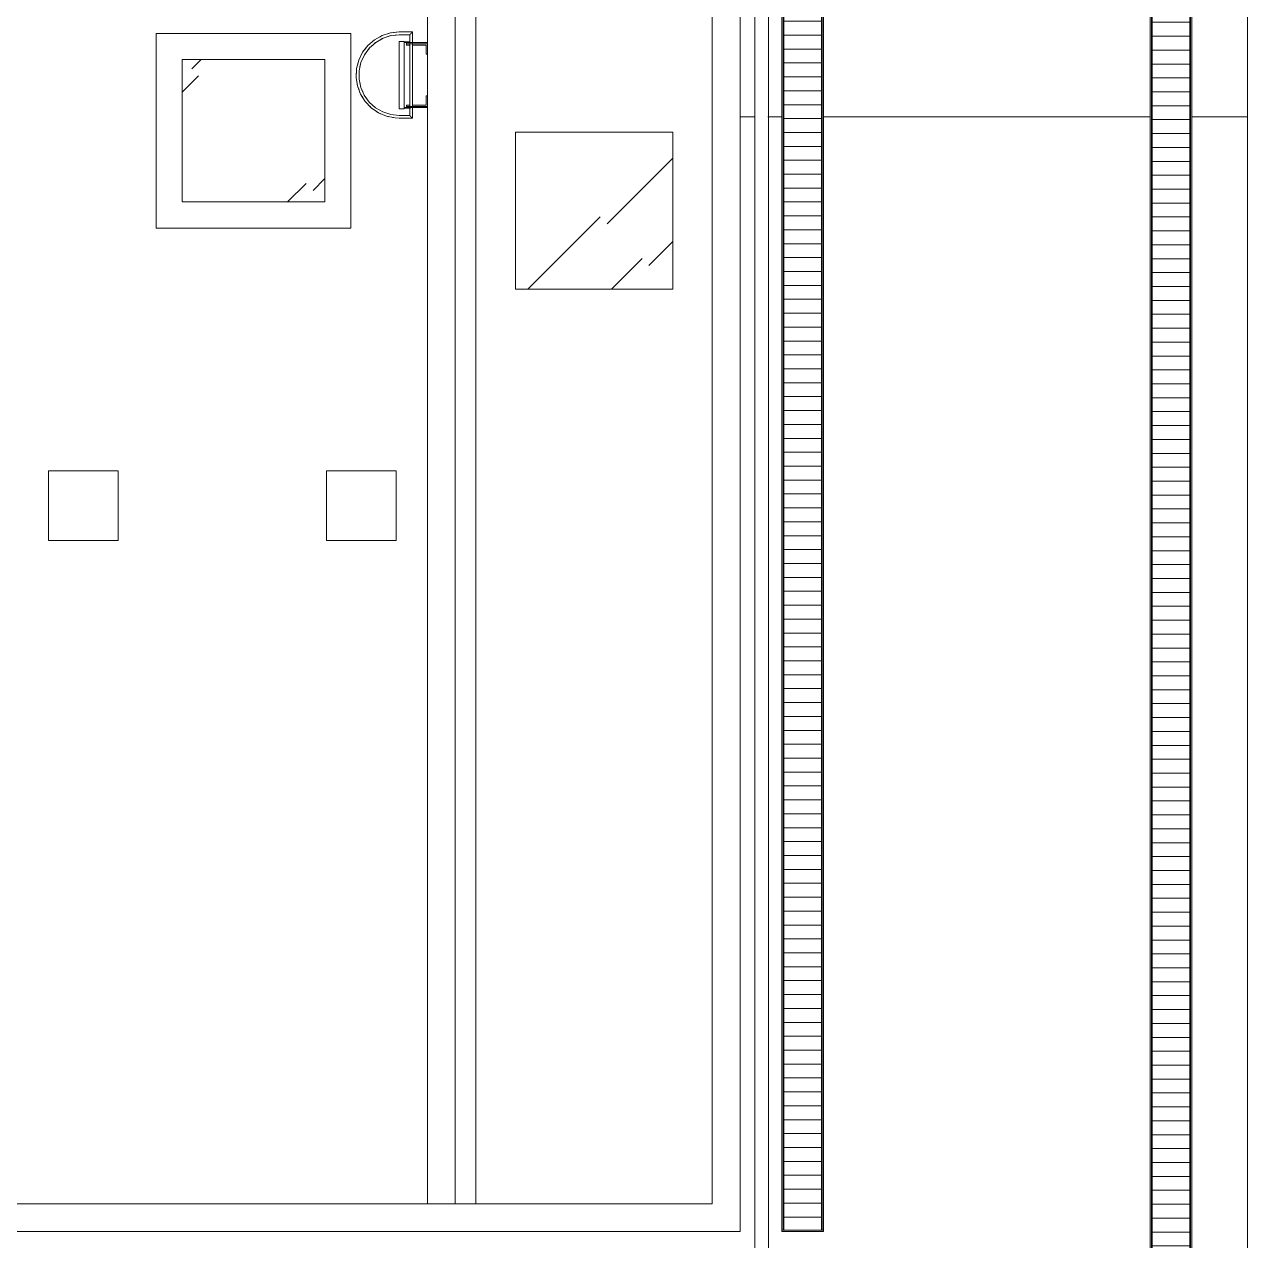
# Model space of a CAD drawing. Header units: millimetres. Extents: x 15878 to 679837, y -72324 to 391440.
# Drawn here: x 431438 to 440236, y 7642 to 16388 of the extents above; entities that cross this region are included whole.
import ezdxf

# ---------------------------------------------------------------- set-up
doc = ezdxf.new("R2010")
doc.units = ezdxf.units.MM
for name, color, linetype, lineweight in [('A-FLOR', 192, 'Continuous', 5), ('A-FLOR-LEVL', 51, 'Continuous', 5), ('A-FLOR-PATT', 8, 'Continuous', 5), ('A-WALL', 113, 'Continuous', 5), ('Q-CASE', 31, 'Continuous', 5), ('S-BEAM', 12, 'Continuous', 5)]:
    doc.layers.add(name, color=color, linetype=linetype, lineweight=lineweight)

# ---------------------------------------------------------------- blocks, each defined once
blk = doc.blocks.new('DLN-Surface Channel-L1 - 300x150 _WD_-12820414-E_V_A_ Plan')
at = {"layer": 'Q-CASE'}
h = blk.add_hatch(dxfattribs=at)
h.set_pattern_fill('FP_3654', color=256, style=0, pattern_type=2)
h.set_pattern_definition([(90, (347811.43, 0), (-100, 6e-15), [])])
h.paths.add_polyline_path([(-26615, -285), (285, -285), (15, -15), (0, -15), (0, -200), (-2225, -200), (-2225, -15), (-26615, -15)], flags=0)
for p, q in [((-26625, -300), (-26625, 0)), ((-26615, 0), (-26625, 0)), ((-26615, 0), (-26615, -300)), ((-26615, -10), (-26615, 0)), ((-26615, 0), (-18608.3, 0)), ((-2225, -10), (-26615, -10)), ((-2225, -15), (-26615, -15)), ((-26615, -15), (-26615, -285)), ((-26625, -300), (-26615, -300)), ((-26615, -285), (285, -285)), ((-26615, -300), (-26615, -290)), ((290, -290), (-26615, -290)), ((-18608.3, -300), (-26615, -300))]:
    blk.add_line(p, q, dxfattribs=at)
blk = doc.blocks.new('DLN-Surface Channel-S1 - 300x150 _WD_-15637421-E_V_A_ Plan')
at = {"layer": 'Q-CASE'}
h = blk.add_hatch(dxfattribs=at)
h.set_pattern_fill('FP_3658', color=256, style=0, pattern_type=2)
h.set_pattern_definition([(270, (347796.43, 609.6), (100, 6e-15), [])])
h.paths.add_polyline_path([(21565.1, -135), (21565.1, 135), (-21565.1, 135), (-21565.1, -135), (20545.8, -135)], flags=0)
for p, q in [((-21565.1, 140), (21565.1, 140)), ((21565.1, 135), (-21565.1, 135)), ((11408.4, 150), (21565.1, 150)), ((-21565.1, -135), (21565.1, -135)), ((21565.1, -140), (-21565.1, -140)), ((11408.4, -150), (21565.1, -150))]:
    blk.add_line(p, q, dxfattribs=at)
blk = doc.blocks.new('CISC HS Pipe Shapes - HA 98x4_8-12447934-E_V_A_ Plan')
at = {"layer": 'S-BEAM'}
for p, q in [((13289.5, 49), (-13289.5, 49)), ((-13289.5, -49), (13289.5, -49))]:
    blk.add_line(p, q, dxfattribs=at)
blk = doc.blocks.new('DLN_Cat Ladder - 750x750x2000 _WDH_-V904-E_V_A_ Plan')
at = {"layer": 'Q-CASE'}
for p, q in [((-189.3, -699), (-189.3, -600)), ((-180.3, -600), (-189.3, -600)), ((-180.3, -600), (-180.3, -699)), ((-171.3, -704.6), (-171.3, -609)), ((-171.3, -609), (-105.3, -609)), ((-105.3, -609), (-105.3, -600)), ((194.7, -600), (194.7, -609)), ((194.7, -609), (260.7, -609)), ((260.7, -609), (260.7, -704.6)), ((269.7, -699), (269.7, -600)), ((278.7, -600), (269.7, -600)), ((278.7, -600), (278.7, -699)), ((-189.3, -699), (-189.3, -704.6)), ((-189.3, -749), (-189.3, -699)), ((-180.3, -699), (-180.3, -749)), ((269.7, -749), (269.7, -699)), ((278.7, -699), (278.7, -749)), ((278.7, -704.6), (278.7, -699)), ((-265.3, -707), (-265.3, -802)), ((-180.3, -707), (-265.3, -707)), ((-265.3, -707), (-265.3, -802)), ((-180.3, -707), (-265.3, -707)), ((-265.3, -707), (-265.3, -802)), ((-180.3, -707), (-265.3, -707)), ((-265.3, -707), (-265.3, -802)), ((-180.3, -707), (-265.3, -707)), ((-265.3, -707), (-265.3, -802)), ((-180.3, -707), (-265.3, -707)), ((-265.3, -707), (-265.3, -802)), ((-180.3, -707), (-265.3, -707)), ((-265.3, -707), (-265.3, -802)), ((-180.3, -707), (-265.3, -707)), ((-265.3, -707), (-265.3, -802)), ((-180.3, -707), (-265.3, -707)), ((-265.3, -707), (-265.3, -802)), ((-180.3, -707), (-265.3, -707)), ((-265.3, -707), (-265.3, -802)), ((-180.3, -707), (-265.3, -707)), ((-245.3, -802), (-245.3, -727)), ((-245.3, -727), (-196.9, -727)), ((-245.3, -802), (-245.3, -727)), ((-245.3, -727), (-196.9, -727)), ((-245.3, -802), (-245.3, -727)), ((-245.3, -727), (-196.9, -727)), ((-245.3, -802), (-245.3, -727)), ((-245.3, -727), (-180.3, -727)), ((-245.3, -802), (-245.3, -727)), ((-245.3, -727), (-180.3, -727)), ((-245.3, -802), (-245.3, -727)), ((-245.3, -727), (-180.3, -727)), ((-245.3, -802), (-245.3, -727)), ((-245.3, -727), (-180.3, -727)), ((-245.3, -802), (-245.3, -727)), ((-245.3, -727), (-180.3, -727)), ((-245.3, -802), (-245.3, -727)), ((-245.3, -727), (-196.9, -727)), ((-245.3, -802), (-245.3, -727)), ((-245.3, -727), (-180.3, -727)), ((286.7, -767), (-197.3, -767)), ((-197.3, -767), (-197.3, -802)), ((-194.3, -724.1), (-194.3, -767)), ((-189.3, -724.1), (-189.3, -767)), ((-189.3, -727), (-180.3, -727)), ((-189.3, -727), (-180.3, -727)), ((-189.3, -727), (-180.3, -727)), ((-189.3, -727), (-180.3, -727)), ((-189.3, -749), (-180.3, -749)), ((-180.3, -707), (-180.3, -727)), ((269.7, -707.5), (-180.3, -707.5)), ((-180.3, -710.3), (-180.3, -707.5)), ((-180.3, -726.5), (-180.3, -723.7)), ((-180.3, -725.2), (-180.3, -749)), ((-180.3, -726.5), (269.7, -726.5)), ((-180.3, -749), (-171.3, -749)), ((-171.3, -749), (-171.3, -725.2)), ((260.7, -725.2), (260.7, -749)), ((260.7, -749), (269.7, -749)), ((269.7, -707.5), (269.7, -726.5)), ((269.7, -749), (269.7, -725.2)), ((269.7, -749), (278.7, -749)), ((354.7, -707), (278.7, -707)), ((278.7, -709.9), (278.7, -707)), ((278.7, -707), (278.7, -709.9)), ((354.7, -707), (278.7, -707)), ((278.7, -709.9), (278.7, -707)), ((278.7, -707), (278.7, -709.9)), ((354.7, -707), (278.7, -707)), ((278.7, -709.9), (278.7, -707)), ((278.7, -707), (278.7, -709.9)), ((354.7, -707), (278.7, -707)), ((278.7, -709.9), (278.7, -707)), ((278.7, -707), (278.7, -709.9)), ((354.7, -707), (278.7, -707)), ((278.7, -709.9), (278.7, -707)), ((278.7, -707), (278.7, -709.9)), ((354.7, -707), (278.7, -707)), ((278.7, -709.9), (278.7, -707)), ((278.7, -707), (278.7, -709.9)), ((354.7, -707), (278.7, -707)), ((278.7, -709.9), (278.7, -707)), ((278.7, -707), (278.7, -709.9)), ((354.7, -707), (278.7, -707)), ((278.7, -709.9), (278.7, -707)), ((278.7, -707), (278.7, -709.9)), ((354.7, -707), (278.7, -707)), ((278.7, -709.9), (278.7, -707)), ((278.7, -707), (278.7, -709.9)), ((354.7, -707), (278.7, -707)), ((278.7, -727), (278.7, -707)), ((278.7, -707), (278.7, -709.9)), ((278.7, -767), (278.7, -722)), ((278.7, -727), (278.7, -722)), ((278.7, -722), (278.7, -727)), ((278.7, -727), (278.7, -722)), ((278.7, -722), (278.7, -727)), ((278.7, -727), (278.7, -722)), ((278.7, -722), (278.7, -727)), ((278.7, -727), (278.7, -722)), ((278.7, -722), (278.7, -727)), ((278.7, -727), (278.7, -722)), ((278.7, -722), (278.7, -727)), ((278.7, -722), (278.7, -727)), ((278.7, -727), (334.7, -727)), ((278.7, -727), (334.7, -727)), ((278.7, -727), (334.7, -727)), ((278.7, -727), (334.7, -727)), ((278.7, -727), (334.7, -727)), ((278.7, -727), (334.7, -727)), ((283.7, -767), (283.7, -722)), ((283.7, -727), (334.7, -727)), ((283.7, -727), (334.7, -727)), ((283.7, -727), (334.7, -727)), ((283.7, -727), (334.7, -727)), ((286.7, -802), (286.7, -767)), ((334.7, -727), (334.7, -802)), ((334.7, -727), (334.7, -802)), ((334.7, -727), (334.7, -802)), ((334.7, -727), (334.7, -802)), ((334.7, -727), (334.7, -802)), ((334.7, -727), (334.7, -802)), ((334.7, -727), (334.7, -802)), ((334.7, -727), (334.7, -802)), ((334.7, -727), (334.7, -802)), ((334.7, -727), (334.7, -802)), ((354.7, -802), (354.7, -707)), ((354.7, -802), (354.7, -707)), ((354.7, -802), (354.7, -707)), ((354.7, -802), (354.7, -707)), ((354.7, -802), (354.7, -707)), ((354.7, -802), (354.7, -707)), ((354.7, -802), (354.7, -707)), ((354.7, -802), (354.7, -707)), ((354.7, -802), (354.7, -707)), ((354.7, -802), (354.7, -707)), ((-265.3, -802), (-259.9, -854.6)), ((-265.3, -802), (-259.9, -854.6)), ((-265.3, -802), (-259.9, -854.6)), ((-265.3, -802), (-259.9, -854.6)), ((-265.3, -802), (-259.9, -854.6)), ((-265.3, -802), (-259.9, -854.6)), ((-265.3, -802), (-259.9, -854.6)), ((-265.3, -802), (-259.9, -854.6)), ((-265.3, -802), (-259.9, -854.6)), ((-258.9, -864.5), (-253.1, -883.2)), ((-258.9, -864.5), (-253.1, -883.2)), ((-258.9, -864.5), (-253.1, -883.2)), ((-258.9, -864.5), (-253.1, -883.2)), ((-258.9, -864.5), (-253.1, -883.2)), ((-258.9, -864.5), (-253.1, -883.2)), ((-258.9, -864.5), (-253.1, -883.2)), ((-258.9, -864.5), (-253.1, -883.2)), ((-258.9, -864.5), (-253.1, -883.2)), ((-241, -844.3), (-245.3, -802)), ((-241, -844.3), (-245.3, -802)), ((-241, -844.3), (-245.3, -802)), ((-241, -844.3), (-245.3, -802)), ((-241, -844.3), (-245.3, -802)), ((-241, -844.3), (-245.3, -802)), ((-241, -844.3), (-245.3, -802)), ((-241, -844.3), (-245.3, -802)), ((-241, -844.3), (-245.3, -802)), ((-229.5, -891.6), (-239, -861.6)), ((-229.5, -891.6), (-239, -861.6)), ((-229.5, -891.6), (-239, -861.6)), ((-229.5, -891.6), (-239, -861.6)), ((-229.5, -891.6), (-239, -861.6)), ((-229.5, -891.6), (-239, -861.6)), ((-229.5, -891.6), (-239, -861.6)), ((-229.5, -891.6), (-239, -861.6)), ((-229.5, -891.6), (-239, -861.6)), ((-197.3, -802), (286.7, -802)), ((334.7, -802), (328.4, -862.3)), ((334.7, -802), (328.4, -862.3)), ((334.7, -802), (328.4, -862.3)), ((334.7, -802), (328.4, -862.3)), ((334.7, -802), (328.4, -862.3)), ((334.7, -802), (328.4, -862.3)), ((334.7, -802), (328.4, -862.3)), ((334.7, -802), (328.4, -862.3)), ((334.7, -802), (328.4, -862.3)), ((-239.9, -924.7), (-229.1, -944.2)), ((-239.9, -924.7), (-229.1, -944.2)), ((-239.9, -924.7), (-229.1, -944.2)), ((-239.9, -924.7), (-229.1, -944.2)), ((-239.9, -924.7), (-229.1, -944.2)), ((-239.9, -924.7), (-229.1, -944.2)), ((-239.9, -924.7), (-229.1, -944.2)), ((-239.9, -924.7), (-229.1, -944.2)), ((-239.9, -924.7), (-229.1, -944.2)), ((-204.8, -946.7), (-217.4, -924.7)), ((-204.8, -946.7), (-217.4, -924.7)), ((-204.8, -946.7), (-217.4, -924.7)), ((-204.8, -946.7), (-217.4, -924.7)), ((-204.8, -946.7), (-217.4, -924.7)), ((-204.8, -946.7), (-217.4, -924.7)), ((-204.8, -946.7), (-217.4, -924.7)), ((-204.8, -946.7), (-217.4, -924.7)), ((-204.8, -946.7), (-217.4, -924.7)), ((-209.6, -979.3), (-180.6, -1013.1)), ((-209.6, -979.3), (-180.6, -1013.1)), ((-209.6, -979.3), (-180.6, -1013.1)), ((-209.6, -979.3), (-180.6, -1013.1)), ((-209.6, -979.3), (-180.6, -1013.1)), ((-209.6, -979.3), (-180.6, -1013.1)), ((-209.6, -979.3), (-180.6, -1013.1)), ((-209.6, -979.3), (-180.6, -1013.1)), ((-209.6, -979.3), (-180.6, -1013.1)), ((-169.1, -995.5), (-190.2, -971.9)), ((-169.1, -995.5), (-190.2, -971.9)), ((-169.1, -995.5), (-190.2, -971.9)), ((-169.1, -995.5), (-190.2, -971.9)), ((-169.1, -995.5), (-190.2, -971.9)), ((-169.1, -995.5), (-190.2, -971.9)), ((-169.1, -995.5), (-190.2, -971.9)), ((-169.1, -995.5), (-190.2, -971.9)), ((-169.1, -995.5), (-190.2, -971.9)), ((-168.7, -1026.9), (-135.9, -1052.2)), ((-168.7, -1026.9), (-135.9, -1052.2)), ((-168.7, -1026.9), (-135.9, -1052.2)), ((-168.7, -1026.9), (-135.9, -1052.2)), ((-168.7, -1026.9), (-135.9, -1052.2)), ((-168.7, -1026.9), (-135.9, -1052.2)), ((-168.7, -1026.9), (-135.9, -1052.2)), ((-168.7, -1026.9), (-135.9, -1052.2)), ((-168.7, -1026.9), (-135.9, -1052.2)), ((-125.6, -1034.8), (-149.7, -1017.1)), ((-125.6, -1034.8), (-149.7, -1017.1)), ((-125.6, -1034.8), (-149.7, -1017.1)), ((-125.6, -1034.8), (-149.7, -1017.1)), ((-125.6, -1034.8), (-149.7, -1017.1)), ((-125.6, -1034.8), (-149.7, -1017.1)), ((-125.6, -1034.8), (-149.7, -1017.1)), ((-125.6, -1034.8), (-149.7, -1017.1)), ((-125.6, -1034.8), (-149.7, -1017.1)), ((-71.6, -1065.9), (-100.7, -1052.9)), ((-71.6, -1065.9), (-100.7, -1052.9)), ((-71.6, -1065.9), (-100.7, -1052.9)), ((-71.6, -1065.9), (-100.7, -1052.9)), ((-71.6, -1065.9), (-100.7, -1052.9)), ((-71.6, -1065.9), (-100.7, -1052.9)), ((-71.6, -1065.9), (-100.7, -1052.9)), ((-71.6, -1065.9), (-100.7, -1052.9)), ((-71.6, -1065.9), (-100.7, -1052.9)), ((215, -1034.8), (189.5, -1053.2)), ((215, -1034.8), (189.5, -1053.2)), ((215, -1034.8), (189.5, -1053.2)), ((215, -1034.8), (189.5, -1053.2)), ((215, -1034.8), (189.5, -1053.2)), ((215, -1034.8), (189.5, -1053.2)), ((215, -1034.8), (189.5, -1053.2)), ((215, -1034.8), (189.5, -1053.2)), ((215, -1034.8), (189.5, -1053.2)), ((238.5, -1017.8), (215, -1034.8)), ((238.5, -1017.8), (215, -1034.8)), ((238.5, -1017.8), (215, -1034.8)), ((238.5, -1017.8), (215, -1034.8)), ((238.5, -1017.8), (215, -1034.8)), ((238.5, -1017.8), (215, -1034.8)), ((238.5, -1017.8), (215, -1034.8)), ((238.5, -1017.8), (215, -1034.8)), ((238.5, -1017.8), (215, -1034.8)), ((-119, -1065.3), (-98.3, -1075.4)), ((-119, -1065.3), (-98.3, -1075.4)), ((-119, -1065.3), (-98.3, -1075.4)), ((-119, -1065.3), (-98.3, -1075.4)), ((-119, -1065.3), (-98.3, -1075.4)), ((-119, -1065.3), (-98.3, -1075.4)), ((-119, -1065.3), (-98.3, -1075.4)), ((-119, -1065.3), (-98.3, -1075.4)), ((-119, -1065.3), (-98.3, -1075.4)), ((-13.9, -1084.4), (-45.3, -1077.6)), ((-13.9, -1084.4), (-45.3, -1077.6)), ((-13.9, -1084.4), (-45.3, -1077.6)), ((-13.9, -1084.4), (-45.3, -1077.6)), ((-13.9, -1084.4), (-45.3, -1077.6)), ((-13.9, -1084.4), (-45.3, -1077.6)), ((-13.9, -1084.4), (-45.3, -1077.6)), ((-13.9, -1084.4), (-45.3, -1077.6)), ((-13.9, -1084.4), (-45.3, -1077.6)), ((46.4, -1090.4), (14, -1090.3)), ((46.4, -1090.4), (14, -1090.3)), ((46.4, -1090.4), (14, -1090.3)), ((46.4, -1090.4), (14, -1090.3)), ((46.4, -1090.4), (14, -1090.3)), ((46.4, -1090.4), (14, -1090.3)), ((46.4, -1090.4), (14, -1090.3)), ((46.4, -1090.4), (14, -1090.3)), ((46.4, -1090.4), (14, -1090.3)), ((106.6, -1083.7), (74.3, -1090.5)), ((106.6, -1083.7), (74.3, -1090.5)), ((106.6, -1083.7), (74.3, -1090.5)), ((106.6, -1083.7), (74.3, -1090.5)), ((106.6, -1083.7), (74.3, -1090.5)), ((106.6, -1083.7), (74.3, -1090.5)), ((106.6, -1083.7), (74.3, -1090.5)), ((106.6, -1083.7), (74.3, -1090.5)), ((106.6, -1083.7), (74.3, -1090.5)), ((164.3, -1064.5), (133.8, -1078)), ((164.3, -1064.5), (133.8, -1078)), ((164.3, -1064.5), (133.8, -1078)), ((164.3, -1064.5), (133.8, -1078)), ((164.3, -1064.5), (133.8, -1078)), ((164.3, -1064.5), (133.8, -1078)), ((164.3, -1064.5), (133.8, -1078)), ((164.3, -1064.5), (133.8, -1078)), ((164.3, -1064.5), (133.8, -1078))]:
    blk.add_line(p, q, dxfattribs=at)
at = {"layer": 'Q-CASE', "flags": 128}
for points in [[(-265.3, -802), (-258.9, -864.5), (-240.1, -924.4), (-209.6, -979.3), (-168.7, -1026.9), (-119, -1065.3), (-62.6, -1092.8), (-1.8, -1108.5), (60.9, -1111.6), (123, -1102), (181.8, -1080), (235, -1046.7), (280.4, -1003.3), (316.2, -951.7), (340.8, -893.9), (353.2, -832.4), (354.7, -802)], [(334.7, -802), (328.3, -862.4), (309.5, -920.1), (279.1, -972.7), (238.5, -1017.8), (189.3, -1053.4), (133.8, -1078), (74.3, -1090.5), (13.6, -1090.3), (-45.8, -1077.5), (-101.2, -1052.7), (-150.2, -1016.8), (-190.6, -971.5), (-220.7, -918.8), (-239.2, -860.9), (-245.3, -802)], [(335.4, -906.6), (340.8, -893.9), (343.9, -878.5)], [(335.4, -906.6), (340.8, -893.9), (343.9, -878.5)], [(335.4, -906.6), (340.8, -893.9), (343.9, -878.5)], [(335.4, -906.6), (340.8, -893.9), (343.9, -878.5)], [(335.4, -906.6), (340.8, -893.9), (343.9, -878.5)], [(335.4, -906.6), (340.8, -893.9), (343.9, -878.5)], [(335.4, -906.6), (340.8, -893.9), (343.9, -878.5)], [(335.4, -906.6), (340.8, -893.9), (343.9, -878.5)], [(335.4, -906.6), (340.8, -893.9), (343.9, -878.5)], [(349.7, -849.6), (353.2, -832.4), (354.7, -802)], [(349.7, -849.6), (353.2, -832.4), (354.7, -802)], [(349.7, -849.6), (353.2, -832.4), (354.7, -802)], [(349.7, -849.6), (353.2, -832.4), (354.7, -802)], [(349.7, -849.6), (353.2, -832.4), (354.7, -802)], [(349.7, -849.6), (353.2, -832.4), (354.7, -802)], [(349.7, -849.6), (353.2, -832.4), (354.7, -802)], [(349.7, -849.6), (353.2, -832.4), (354.7, -802)], [(349.7, -849.6), (353.2, -832.4), (354.7, -802)], [(308.9, -962.2), (316.2, -951.7), (322.7, -936.4)], [(308.9, -962.2), (316.2, -951.7), (322.7, -936.4)], [(308.9, -962.2), (316.2, -951.7), (322.7, -936.4)], [(308.9, -962.2), (316.2, -951.7), (322.7, -936.4)], [(308.9, -962.2), (316.2, -951.7), (322.7, -936.4)], [(308.9, -962.2), (316.2, -951.7), (322.7, -936.4)], [(308.9, -962.2), (316.2, -951.7), (322.7, -936.4)], [(308.9, -962.2), (316.2, -951.7), (322.7, -936.4)], [(308.9, -962.2), (316.2, -951.7), (322.7, -936.4)], [(225.8, -1052.5), (235, -1046.7), (247.5, -1034.8)], [(225.8, -1052.5), (235, -1046.7), (247.5, -1034.8)], [(225.8, -1052.5), (235, -1046.7), (247.5, -1034.8)], [(225.8, -1052.5), (235, -1046.7), (247.5, -1034.8)], [(225.8, -1052.5), (235, -1046.7), (247.5, -1034.8)], [(225.8, -1052.5), (235, -1046.7), (247.5, -1034.8)], [(225.8, -1052.5), (235, -1046.7), (247.5, -1034.8)], [(225.8, -1052.5), (235, -1046.7), (247.5, -1034.8)], [(225.8, -1052.5), (235, -1046.7), (247.5, -1034.8)], [(269.3, -1014), (280.4, -1003.3), (295.2, -982)], [(269.3, -1014), (280.4, -1003.3), (295.2, -982)], [(269.3, -1014), (280.4, -1003.3), (295.2, -982)], [(269.3, -1014), (280.4, -1003.3), (295.2, -982)], [(269.3, -1014), (280.4, -1003.3), (295.2, -982)], [(269.3, -1014), (280.4, -1003.3), (295.2, -982)], [(269.3, -1014), (280.4, -1003.3), (295.2, -982)], [(269.3, -1014), (280.4, -1003.3), (295.2, -982)], [(269.3, -1014), (280.4, -1003.3), (295.2, -982)], [(-69.4, -1089.5), (-62.6, -1092.8), (-27, -1102)], [(-69.4, -1089.5), (-62.6, -1092.8), (-27, -1102)], [(-69.4, -1089.5), (-62.6, -1092.8), (-27, -1102)], [(-69.4, -1089.5), (-62.6, -1092.8), (-27, -1102)], [(-69.4, -1089.5), (-62.6, -1092.8), (-27, -1102)], [(-69.4, -1089.5), (-62.6, -1092.8), (-27, -1102)], [(-69.4, -1089.5), (-62.6, -1092.8), (-27, -1102)], [(-69.4, -1089.5), (-62.6, -1092.8), (-27, -1102)], [(-69.4, -1089.5), (-62.6, -1092.8), (-27, -1102)], [(-10.4, -1106.3), (-1.8, -1108.5), (32.7, -1110.2)], [(-10.4, -1106.3), (-1.8, -1108.5), (32.7, -1110.2)], [(-10.4, -1106.3), (-1.8, -1108.5), (32.7, -1110.2)], [(-10.4, -1106.3), (-1.8, -1108.5), (32.7, -1110.2)], [(-10.4, -1106.3), (-1.8, -1108.5), (32.7, -1110.2)], [(-10.4, -1106.3), (-1.8, -1108.5), (32.7, -1110.2)], [(-10.4, -1106.3), (-1.8, -1108.5), (32.7, -1110.2)], [(-10.4, -1106.3), (-1.8, -1108.5), (32.7, -1110.2)], [(-10.4, -1106.3), (-1.8, -1108.5), (32.7, -1110.2)], [(53, -1111.2), (60.9, -1111.6), (81.7, -1108.4)], [(53, -1111.2), (60.9, -1111.6), (81.7, -1108.4)], [(53, -1111.2), (60.9, -1111.6), (81.7, -1108.4)], [(53, -1111.2), (60.9, -1111.6), (81.7, -1108.4)], [(53, -1111.2), (60.9, -1111.6), (81.7, -1108.4)], [(53, -1111.2), (60.9, -1111.6), (81.7, -1108.4)], [(53, -1111.2), (60.9, -1111.6), (81.7, -1108.4)], [(53, -1111.2), (60.9, -1111.6), (81.7, -1108.4)], [(53, -1111.2), (60.9, -1111.6), (81.7, -1108.4)], [(112, -1103.7), (123, -1102), (151.8, -1091.2)], [(112, -1103.7), (123, -1102), (151.8, -1091.2)], [(112, -1103.7), (123, -1102), (151.8, -1091.2)], [(112, -1103.7), (123, -1102), (151.8, -1091.2)], [(112, -1103.7), (123, -1102), (151.8, -1091.2)], [(112, -1103.7), (123, -1102), (151.8, -1091.2)], [(112, -1103.7), (123, -1102), (151.8, -1091.2)], [(112, -1103.7), (123, -1102), (151.8, -1091.2)], [(112, -1103.7), (123, -1102), (151.8, -1091.2)], [(169.9, -1084.5), (181.8, -1080), (206.5, -1064.6)], [(169.9, -1084.5), (181.8, -1080), (206.5, -1064.6)], [(169.9, -1084.5), (181.8, -1080), (206.5, -1064.6)], [(169.9, -1084.5), (181.8, -1080), (206.5, -1064.6)], [(169.9, -1084.5), (181.8, -1080), (206.5, -1064.6)], [(169.9, -1084.5), (181.8, -1080), (206.5, -1064.6)], [(169.9, -1084.5), (181.8, -1080), (206.5, -1064.6)], [(169.9, -1084.5), (181.8, -1080), (206.5, -1064.6)], [(169.9, -1084.5), (181.8, -1080), (206.5, -1064.6)]]:
    blk.add_lwpolyline(points, dxfattribs=at)
at = {"layer": 'Q-CASE'}
for points, knots in [([(-264, -708.3), (-264.2, -708.1), (-264.6, -707.7), (-265.1, -707.2), (-265.3, -707), (-265.3, -707)], [0.8333333, 0.8333333, 0.8333333, 0.8333333, 0.875, 0.9166667, 1, 1, 1, 1]), ([(-265.3, -707), (-265.3, -707), (-265.1, -707.2), (-264.6, -707.7), (-264.2, -708.1), (-264, -708.3)], [0, 0, 0, 0, 0.0833333, 0.125, 0.1666667, 0.1666667, 0.1666667, 0.1666667]), ([(-264, -708.3), (-264.2, -708.1), (-264.6, -707.7), (-265.1, -707.2), (-265.3, -707), (-265.3, -707)], [0.8333333, 0.8333333, 0.8333333, 0.8333333, 0.875, 0.9166667, 1, 1, 1, 1]), ([(-265.3, -707), (-265.3, -707), (-265.1, -707.2), (-264.6, -707.7), (-264.2, -708.1), (-264, -708.3)], [0, 0, 0, 0, 0.0833333, 0.125, 0.1666667, 0.1666667, 0.1666667, 0.1666667]), ([(-264, -708.3), (-264.2, -708.1), (-264.6, -707.7), (-265.1, -707.2), (-265.3, -707), (-265.3, -707)], [0.8333333, 0.8333333, 0.8333333, 0.8333333, 0.875, 0.9166667, 1, 1, 1, 1]), ([(-265.3, -707), (-265.3, -707), (-265.1, -707.2), (-264.6, -707.7), (-264.2, -708.1), (-264, -708.3)], [0, 0, 0, 0, 0.0833333, 0.125, 0.1666667, 0.1666667, 0.1666667, 0.1666667]), ([(-264, -708.3), (-264.2, -708.1), (-264.6, -707.7), (-265.1, -707.2), (-265.3, -707), (-265.3, -707)], [0.8333333, 0.8333333, 0.8333333, 0.8333333, 0.875, 0.9166667, 1, 1, 1, 1]), ([(-265.3, -707), (-265.3, -707), (-265.1, -707.2), (-264.6, -707.7), (-264.2, -708.1), (-264, -708.3)], [0, 0, 0, 0, 0.0833333, 0.125, 0.1666667, 0.1666667, 0.1666667, 0.1666667]), ([(-264, -708.3), (-264.2, -708.1), (-264.6, -707.7), (-265.1, -707.2), (-265.3, -707), (-265.3, -707)], [0.8333333, 0.8333333, 0.8333333, 0.8333333, 0.875, 0.9166667, 1, 1, 1, 1]), ([(-265.3, -707), (-265.3, -707), (-265.1, -707.2), (-264.6, -707.7), (-264.2, -708.1), (-264, -708.3)], [0, 0, 0, 0, 0.0833333, 0.125, 0.1666667, 0.1666667, 0.1666667, 0.1666667]), ([(-264, -708.3), (-264.2, -708.1), (-264.6, -707.7), (-265.1, -707.2), (-265.3, -707), (-265.3, -707)], [0.8333333, 0.8333333, 0.8333333, 0.8333333, 0.875, 0.9166667, 1, 1, 1, 1]), ([(-265.3, -707), (-265.3, -707), (-265.1, -707.2), (-264.6, -707.7), (-264.2, -708.1), (-264, -708.3)], [0, 0, 0, 0, 0.0833333, 0.125, 0.1666667, 0.1666667, 0.1666667, 0.1666667]), ([(-264, -708.3), (-264.2, -708.1), (-264.6, -707.7), (-265.1, -707.2), (-265.3, -707), (-265.3, -707)], [0.8333333, 0.8333333, 0.8333333, 0.8333333, 0.875, 0.9166667, 1, 1, 1, 1]), ([(-265.3, -707), (-265.3, -707), (-265.1, -707.2), (-264.6, -707.7), (-264.2, -708.1), (-264, -708.3)], [0, 0, 0, 0, 0.0833333, 0.125, 0.1666667, 0.1666667, 0.1666667, 0.1666667]), ([(-264, -708.3), (-264.2, -708.1), (-264.6, -707.7), (-265.1, -707.2), (-265.3, -707), (-265.3, -707)], [0.8333333, 0.8333333, 0.8333333, 0.8333333, 0.875, 0.9166667, 1, 1, 1, 1]), ([(-265.3, -707), (-265.3, -707), (-265.1, -707.2), (-264.6, -707.7), (-264.2, -708.1), (-264, -708.3)], [0, 0, 0, 0, 0.0833333, 0.125, 0.1666667, 0.1666667, 0.1666667, 0.1666667]), ([(-264, -708.3), (-264.2, -708.1), (-264.6, -707.7), (-265.1, -707.2), (-265.3, -707), (-265.3, -707)], [0.8333333, 0.8333333, 0.8333333, 0.8333333, 0.875, 0.9166667, 1, 1, 1, 1]), ([(-265.3, -707), (-265.3, -707), (-265.1, -707.2), (-264.6, -707.7), (-264.2, -708.1), (-264, -708.3)], [0, 0, 0, 0, 0.0833333, 0.125, 0.1666667, 0.1666667, 0.1666667, 0.1666667]), ([(-245.3, -727), (-245.3, -727), (-245.5, -726.8), (-246, -726.3), (-246.6, -725.7), (-247.2, -725.1), (-247.8, -724.5), (-248.4, -723.9), (-249.2, -723.1), (-250.1, -722.2), (-250.9, -721.4), (-251.5, -720.8), (-252.1, -720.2), (-252.7, -719.6), (-253.3, -719), (-254, -718.3), (-254.6, -717.7), (-255.3, -717), (-256, -716.3), (-256.6, -715.7), (-257.3, -715), (-257.9, -714.4), (-258.5, -713.8), (-259.1, -713.2), (-259.7, -712.6), (-260.3, -712), (-260.9, -711.4), (-261.6, -710.7), (-262.2, -710.1), (-262.8, -709.5), (-263.4, -708.9), (-264, -708.3), (-264.6, -707.7), (-265.1, -707.2), (-265.3, -707), (-265.3, -707)], [0, 0, 0, 0, 0.083333, 0.125, 0.166667, 0.208333, 0.229167, 0.25, 0.291667, 0.333333, 0.354167, 0.375, 0.395833, 0.416667, 0.4375, 0.458333, 0.479167, 0.5, 0.520833, 0.541667, 0.5625, 0.583333, 0.604167, 0.625, 0.645833, 0.666667, 0.6875, 0.708333, 0.75, 0.770833, 0.791667, 0.833333, 0.875, 0.916667, 1, 1, 1, 1]), ([(-265.3, -707), (-265.3, -707), (-265.1, -707.2), (-264.6, -707.7), (-264.2, -708.1), (-264, -708.3)], [0, 0, 0, 0, 0.0833333, 0.125, 0.1666667, 0.1666667, 0.1666667, 0.1666667]), ([(-245.3, -727), (-245.3, -727), (-245.5, -726.8), (-246, -726.3), (-246.6, -725.7), (-247.2, -725.1), (-247.8, -724.5), (-248.1, -724.2), (-248.2, -724.1)], [0, 0, 0, 0, 0.0833333, 0.125, 0.1666667, 0.2083333, 0.2291667, 0.25, 0.25, 0.25, 0.25]), ([(-248.2, -724.1), (-248.1, -724.2), (-247.8, -724.5), (-247.2, -725.1), (-246.6, -725.7), (-246, -726.3), (-245.5, -726.8), (-245.3, -727), (-245.3, -727)], [0.75, 0.75, 0.75, 0.75, 0.7708333, 0.7916667, 0.8333333, 0.875, 0.9166667, 1, 1, 1, 1]), ([(-245.3, -727), (-245.3, -727), (-245.5, -726.8), (-246, -726.3), (-246.6, -725.7), (-247.2, -725.1), (-247.8, -724.5), (-248.1, -724.2), (-248.2, -724.1)], [0, 0, 0, 0, 0.0833333, 0.125, 0.1666667, 0.2083333, 0.2291667, 0.25, 0.25, 0.25, 0.25]), ([(-248.2, -724.1), (-248.1, -724.2), (-247.8, -724.5), (-247.2, -725.1), (-246.6, -725.7), (-246, -726.3), (-245.5, -726.8), (-245.3, -727), (-245.3, -727)], [0.75, 0.75, 0.75, 0.75, 0.7708333, 0.7916667, 0.8333333, 0.875, 0.9166667, 1, 1, 1, 1]), ([(-245.3, -727), (-245.3, -727), (-245.5, -726.8), (-246, -726.3), (-246.6, -725.7), (-247.2, -725.1), (-247.8, -724.5), (-248.1, -724.2), (-248.2, -724.1)], [0, 0, 0, 0, 0.0833333, 0.125, 0.1666667, 0.2083333, 0.2291667, 0.25, 0.25, 0.25, 0.25]), ([(-248.2, -724.1), (-248.1, -724.2), (-247.8, -724.5), (-247.2, -725.1), (-246.6, -725.7), (-246, -726.3), (-245.5, -726.8), (-245.3, -727), (-245.3, -727)], [0.75, 0.75, 0.75, 0.75, 0.7708333, 0.7916667, 0.8333333, 0.875, 0.9166667, 1, 1, 1, 1]), ([(-245.3, -727), (-245.3, -727), (-245.5, -726.8), (-246, -726.3), (-246.6, -725.7), (-247.2, -725.1), (-247.8, -724.5), (-248.1, -724.2), (-248.2, -724.1)], [0, 0, 0, 0, 0.0833333, 0.125, 0.1666667, 0.2083333, 0.2291667, 0.25, 0.25, 0.25, 0.25]), ([(-248.2, -724.1), (-248.1, -724.2), (-247.8, -724.5), (-247.2, -725.1), (-246.6, -725.7), (-246, -726.3), (-245.5, -726.8), (-245.3, -727), (-245.3, -727)], [0.75, 0.75, 0.75, 0.75, 0.7708333, 0.7916667, 0.8333333, 0.875, 0.9166667, 1, 1, 1, 1]), ([(-245.3, -727), (-245.3, -727), (-245.5, -726.8), (-246, -726.3), (-246.6, -725.7), (-247.2, -725.1), (-247.8, -724.5), (-248.1, -724.2), (-248.2, -724.1)], [0, 0, 0, 0, 0.0833333, 0.125, 0.1666667, 0.2083333, 0.2291667, 0.25, 0.25, 0.25, 0.25]), ([(-248.2, -724.1), (-248.1, -724.2), (-247.8, -724.5), (-247.2, -725.1), (-246.6, -725.7), (-246, -726.3), (-245.5, -726.8), (-245.3, -727), (-245.3, -727)], [0.75, 0.75, 0.75, 0.75, 0.7708333, 0.7916667, 0.8333333, 0.875, 0.9166667, 1, 1, 1, 1]), ([(-245.3, -727), (-245.3, -727), (-245.5, -726.8), (-246, -726.3), (-246.6, -725.7), (-247.2, -725.1), (-247.8, -724.5), (-248.1, -724.2), (-248.2, -724.1)], [0, 0, 0, 0, 0.0833333, 0.125, 0.1666667, 0.2083333, 0.2291667, 0.25, 0.25, 0.25, 0.25]), ([(-248.2, -724.1), (-248.1, -724.2), (-247.8, -724.5), (-247.2, -725.1), (-246.6, -725.7), (-246, -726.3), (-245.5, -726.8), (-245.3, -727), (-245.3, -727)], [0.75, 0.75, 0.75, 0.75, 0.7708333, 0.7916667, 0.8333333, 0.875, 0.9166667, 1, 1, 1, 1]), ([(-245.3, -727), (-245.3, -727), (-245.5, -726.8), (-246, -726.3), (-246.6, -725.7), (-247.2, -725.1), (-247.8, -724.5), (-248.1, -724.2), (-248.2, -724.1)], [0, 0, 0, 0, 0.0833333, 0.125, 0.1666667, 0.2083333, 0.2291667, 0.25, 0.25, 0.25, 0.25]), ([(-248.2, -724.1), (-248.1, -724.2), (-247.8, -724.5), (-247.2, -725.1), (-246.6, -725.7), (-246, -726.3), (-245.5, -726.8), (-245.3, -727), (-245.3, -727)], [0.75, 0.75, 0.75, 0.75, 0.7708333, 0.7916667, 0.8333333, 0.875, 0.9166667, 1, 1, 1, 1]), ([(-245.3, -727), (-245.3, -727), (-245.5, -726.8), (-246, -726.3), (-246.6, -725.7), (-247.2, -725.1), (-247.8, -724.5), (-248.1, -724.2), (-248.2, -724.1)], [0, 0, 0, 0, 0.0833333, 0.125, 0.1666667, 0.2083333, 0.2291667, 0.25, 0.25, 0.25, 0.25]), ([(-248.2, -724.1), (-248.1, -724.2), (-247.8, -724.5), (-247.2, -725.1), (-246.6, -725.7), (-246, -726.3), (-245.5, -726.8), (-245.3, -727), (-245.3, -727)], [0.75, 0.75, 0.75, 0.75, 0.7708333, 0.7916667, 0.8333333, 0.875, 0.9166667, 1, 1, 1, 1]), ([(-245.3, -727), (-245.3, -727), (-245.5, -726.8), (-246, -726.3), (-246.6, -725.7), (-247.2, -725.1), (-247.8, -724.5), (-248.1, -724.2), (-248.2, -724.1)], [0, 0, 0, 0, 0.0833333, 0.125, 0.1666667, 0.2083333, 0.2291667, 0.25, 0.25, 0.25, 0.25]), ([(-248.2, -724.1), (-248.1, -724.2), (-247.8, -724.5), (-247.2, -725.1), (-246.6, -725.7), (-246, -726.3), (-245.5, -726.8), (-245.3, -727), (-245.3, -727)], [0.75, 0.75, 0.75, 0.75, 0.7708333, 0.7916667, 0.8333333, 0.875, 0.9166667, 1, 1, 1, 1]), ([(-248.2, -724.1), (-248.1, -724.2), (-247.8, -724.5), (-247.2, -725.1), (-246.6, -725.7), (-246, -726.3), (-245.5, -726.8), (-245.3, -727), (-245.3, -727)], [0.75, 0.75, 0.75, 0.75, 0.7708333, 0.7916667, 0.8333333, 0.875, 0.9166667, 1, 1, 1, 1]), ([(334.7, -727), (334.7, -727), (334.9, -726.8), (335.4, -726.3), (336, -725.7), (336.6, -725.1), (337.2, -724.5), (337.8, -723.9), (338.6, -723.1), (339.5, -722.2), (340.3, -721.4), (340.9, -720.8), (341.5, -720.2), (342.1, -719.6), (342.7, -719), (343.4, -718.3), (344.1, -717.7), (344.7, -717), (345.4, -716.3), (346, -715.7), (346.7, -715), (347.3, -714.4), (347.9, -713.8), (348.5, -713.2), (349.1, -712.6), (349.7, -712), (350.3, -711.4), (351, -710.7), (351.6, -710.1), (352.2, -709.5), (352.8, -708.9), (353.4, -708.3), (354, -707.7), (354.5, -707.2), (354.7, -707), (354.7, -707)], [0, 0, 0, 0, 0.083333, 0.125, 0.166667, 0.208333, 0.229167, 0.25, 0.291667, 0.333333, 0.354167, 0.375, 0.395833, 0.416667, 0.4375, 0.458333, 0.479167, 0.5, 0.520833, 0.541667, 0.5625, 0.583333, 0.604167, 0.625, 0.645833, 0.666667, 0.6875, 0.708333, 0.75, 0.770833, 0.791667, 0.833333, 0.875, 0.916667, 1, 1, 1, 1]), ([(334.7, -727), (334.7, -727), (334.9, -726.8), (335.4, -726.3), (336, -725.7), (336.6, -725.1), (337.2, -724.5), (337.5, -724.2), (337.6, -724.1)], [0, 0, 0, 0, 0.0833333, 0.125, 0.1666667, 0.2083333, 0.2291667, 0.25, 0.25, 0.25, 0.25]), ([(337.6, -724.1), (337.5, -724.2), (337.2, -724.5), (336.6, -725.1), (336, -725.7), (335.4, -726.3), (334.9, -726.8), (334.7, -727), (334.7, -727)], [0.75, 0.75, 0.75, 0.75, 0.7708333, 0.7916667, 0.8333333, 0.875, 0.9166667, 1, 1, 1, 1]), ([(334.7, -727), (334.7, -727), (334.9, -726.8), (335.4, -726.3), (336, -725.7), (336.6, -725.1), (337.2, -724.5), (337.5, -724.2), (337.6, -724.1)], [0, 0, 0, 0, 0.0833333, 0.125, 0.1666667, 0.2083333, 0.2291667, 0.25, 0.25, 0.25, 0.25]), ([(337.6, -724.1), (337.5, -724.2), (337.2, -724.5), (336.6, -725.1), (336, -725.7), (335.4, -726.3), (334.9, -726.8), (334.7, -727), (334.7, -727)], [0.75, 0.75, 0.75, 0.75, 0.7708333, 0.7916667, 0.8333333, 0.875, 0.9166667, 1, 1, 1, 1]), ([(334.7, -727), (334.7, -727), (334.9, -726.8), (335.4, -726.3), (336, -725.7), (336.6, -725.1), (337.2, -724.5), (337.5, -724.2), (337.6, -724.1)], [0, 0, 0, 0, 0.0833333, 0.125, 0.1666667, 0.2083333, 0.2291667, 0.25, 0.25, 0.25, 0.25]), ([(337.6, -724.1), (337.5, -724.2), (337.2, -724.5), (336.6, -725.1), (336, -725.7), (335.4, -726.3), (334.9, -726.8), (334.7, -727), (334.7, -727)], [0.75, 0.75, 0.75, 0.75, 0.7708333, 0.7916667, 0.8333333, 0.875, 0.9166667, 1, 1, 1, 1]), ([(334.7, -727), (334.7, -727), (334.9, -726.8), (335.4, -726.3), (336, -725.7), (336.6, -725.1), (337.2, -724.5), (337.5, -724.2), (337.6, -724.1)], [0, 0, 0, 0, 0.0833333, 0.125, 0.1666667, 0.2083333, 0.2291667, 0.25, 0.25, 0.25, 0.25]), ([(337.6, -724.1), (337.5, -724.2), (337.2, -724.5), (336.6, -725.1), (336, -725.7), (335.4, -726.3), (334.9, -726.8), (334.7, -727), (334.7, -727)], [0.75, 0.75, 0.75, 0.75, 0.7708333, 0.7916667, 0.8333333, 0.875, 0.9166667, 1, 1, 1, 1]), ([(334.7, -727), (334.7, -727), (334.9, -726.8), (335.4, -726.3), (336, -725.7), (336.6, -725.1), (337.2, -724.5), (337.5, -724.2), (337.6, -724.1)], [0, 0, 0, 0, 0.0833333, 0.125, 0.1666667, 0.2083333, 0.2291667, 0.25, 0.25, 0.25, 0.25]), ([(337.6, -724.1), (337.5, -724.2), (337.2, -724.5), (336.6, -725.1), (336, -725.7), (335.4, -726.3), (334.9, -726.8), (334.7, -727), (334.7, -727)], [0.75, 0.75, 0.75, 0.75, 0.7708333, 0.7916667, 0.8333333, 0.875, 0.9166667, 1, 1, 1, 1]), ([(334.7, -727), (334.7, -727), (334.9, -726.8), (335.4, -726.3), (336, -725.7), (336.6, -725.1), (337.2, -724.5), (337.5, -724.2), (337.6, -724.1)], [0, 0, 0, 0, 0.0833333, 0.125, 0.1666667, 0.2083333, 0.2291667, 0.25, 0.25, 0.25, 0.25]), ([(337.6, -724.1), (337.5, -724.2), (337.2, -724.5), (336.6, -725.1), (336, -725.7), (335.4, -726.3), (334.9, -726.8), (334.7, -727), (334.7, -727)], [0.75, 0.75, 0.75, 0.75, 0.7708333, 0.7916667, 0.8333333, 0.875, 0.9166667, 1, 1, 1, 1]), ([(334.7, -727), (334.7, -727), (334.9, -726.8), (335.4, -726.3), (336, -725.7), (336.6, -725.1), (337.2, -724.5), (337.5, -724.2), (337.6, -724.1)], [0, 0, 0, 0, 0.0833333, 0.125, 0.1666667, 0.2083333, 0.2291667, 0.25, 0.25, 0.25, 0.25]), ([(337.6, -724.1), (337.5, -724.2), (337.2, -724.5), (336.6, -725.1), (336, -725.7), (335.4, -726.3), (334.9, -726.8), (334.7, -727), (334.7, -727)], [0.75, 0.75, 0.75, 0.75, 0.7708333, 0.7916667, 0.8333333, 0.875, 0.9166667, 1, 1, 1, 1]), ([(334.7, -727), (334.7, -727), (334.9, -726.8), (335.4, -726.3), (336, -725.7), (336.6, -725.1), (337.2, -724.5), (337.5, -724.2), (337.6, -724.1)], [0, 0, 0, 0, 0.0833333, 0.125, 0.1666667, 0.2083333, 0.2291667, 0.25, 0.25, 0.25, 0.25]), ([(337.6, -724.1), (337.5, -724.2), (337.2, -724.5), (336.6, -725.1), (336, -725.7), (335.4, -726.3), (334.9, -726.8), (334.7, -727), (334.7, -727)], [0.75, 0.75, 0.75, 0.75, 0.7708333, 0.7916667, 0.8333333, 0.875, 0.9166667, 1, 1, 1, 1]), ([(334.7, -727), (334.7, -727), (334.9, -726.8), (335.4, -726.3), (336, -725.7), (336.6, -725.1), (337.2, -724.5), (337.5, -724.2), (337.6, -724.1)], [0, 0, 0, 0, 0.0833333, 0.125, 0.1666667, 0.2083333, 0.2291667, 0.25, 0.25, 0.25, 0.25]), ([(337.6, -724.1), (337.5, -724.2), (337.2, -724.5), (336.6, -725.1), (336, -725.7), (335.4, -726.3), (334.9, -726.8), (334.7, -727), (334.7, -727)], [0.75, 0.75, 0.75, 0.75, 0.7708333, 0.7916667, 0.8333333, 0.875, 0.9166667, 1, 1, 1, 1]), ([(337.6, -724.1), (337.5, -724.2), (337.2, -724.5), (336.6, -725.1), (336, -725.7), (335.4, -726.3), (334.9, -726.8), (334.7, -727), (334.7, -727)], [0.75, 0.75, 0.75, 0.75, 0.7708333, 0.7916667, 0.8333333, 0.875, 0.9166667, 1, 1, 1, 1]), ([(353.4, -708.3), (353.6, -708.1), (354, -707.7), (354.5, -707.2), (354.7, -707), (354.7, -707)], [0.8333333, 0.8333333, 0.8333333, 0.8333333, 0.875, 0.9166667, 1, 1, 1, 1]), ([(354.7, -707), (354.7, -707), (354.5, -707.2), (354, -707.7), (353.6, -708.1), (353.4, -708.3)], [0, 0, 0, 0, 0.0833333, 0.125, 0.1666667, 0.1666667, 0.1666667, 0.1666667]), ([(353.4, -708.3), (353.6, -708.1), (354, -707.7), (354.5, -707.2), (354.7, -707), (354.7, -707)], [0.8333333, 0.8333333, 0.8333333, 0.8333333, 0.875, 0.9166667, 1, 1, 1, 1]), ([(354.7, -707), (354.7, -707), (354.5, -707.2), (354, -707.7), (353.6, -708.1), (353.4, -708.3)], [0, 0, 0, 0, 0.0833333, 0.125, 0.1666667, 0.1666667, 0.1666667, 0.1666667]), ([(353.4, -708.3), (353.6, -708.1), (354, -707.7), (354.5, -707.2), (354.7, -707), (354.7, -707)], [0.8333333, 0.8333333, 0.8333333, 0.8333333, 0.875, 0.9166667, 1, 1, 1, 1]), ([(354.7, -707), (354.7, -707), (354.5, -707.2), (354, -707.7), (353.6, -708.1), (353.4, -708.3)], [0, 0, 0, 0, 0.0833333, 0.125, 0.1666667, 0.1666667, 0.1666667, 0.1666667]), ([(353.4, -708.3), (353.6, -708.1), (354, -707.7), (354.5, -707.2), (354.7, -707), (354.7, -707)], [0.8333333, 0.8333333, 0.8333333, 0.8333333, 0.875, 0.9166667, 1, 1, 1, 1]), ([(354.7, -707), (354.7, -707), (354.5, -707.2), (354, -707.7), (353.6, -708.1), (353.4, -708.3)], [0, 0, 0, 0, 0.0833333, 0.125, 0.1666667, 0.1666667, 0.1666667, 0.1666667]), ([(353.4, -708.3), (353.6, -708.1), (354, -707.7), (354.5, -707.2), (354.7, -707), (354.7, -707)], [0.8333333, 0.8333333, 0.8333333, 0.8333333, 0.875, 0.9166667, 1, 1, 1, 1]), ([(354.7, -707), (354.7, -707), (354.5, -707.2), (354, -707.7), (353.6, -708.1), (353.4, -708.3)], [0, 0, 0, 0, 0.0833333, 0.125, 0.1666667, 0.1666667, 0.1666667, 0.1666667]), ([(353.4, -708.3), (353.6, -708.1), (354, -707.7), (354.5, -707.2), (354.7, -707), (354.7, -707)], [0.8333333, 0.8333333, 0.8333333, 0.8333333, 0.875, 0.9166667, 1, 1, 1, 1]), ([(354.7, -707), (354.7, -707), (354.5, -707.2), (354, -707.7), (353.6, -708.1), (353.4, -708.3)], [0, 0, 0, 0, 0.0833333, 0.125, 0.1666667, 0.1666667, 0.1666667, 0.1666667]), ([(353.4, -708.3), (353.6, -708.1), (354, -707.7), (354.5, -707.2), (354.7, -707), (354.7, -707)], [0.8333333, 0.8333333, 0.8333333, 0.8333333, 0.875, 0.9166667, 1, 1, 1, 1]), ([(354.7, -707), (354.7, -707), (354.5, -707.2), (354, -707.7), (353.6, -708.1), (353.4, -708.3)], [0, 0, 0, 0, 0.0833333, 0.125, 0.1666667, 0.1666667, 0.1666667, 0.1666667]), ([(353.4, -708.3), (353.6, -708.1), (354, -707.7), (354.5, -707.2), (354.7, -707), (354.7, -707)], [0.8333333, 0.8333333, 0.8333333, 0.8333333, 0.875, 0.9166667, 1, 1, 1, 1]), ([(354.7, -707), (354.7, -707), (354.5, -707.2), (354, -707.7), (353.6, -708.1), (353.4, -708.3)], [0, 0, 0, 0, 0.0833333, 0.125, 0.1666667, 0.1666667, 0.1666667, 0.1666667]), ([(353.4, -708.3), (353.6, -708.1), (354, -707.7), (354.5, -707.2), (354.7, -707), (354.7, -707)], [0.8333333, 0.8333333, 0.8333333, 0.8333333, 0.875, 0.9166667, 1, 1, 1, 1]), ([(354.7, -707), (354.7, -707), (354.5, -707.2), (354, -707.7), (353.6, -708.1), (353.4, -708.3)], [0, 0, 0, 0, 0.0833333, 0.125, 0.1666667, 0.1666667, 0.1666667, 0.1666667]), ([(354.7, -707), (354.7, -707), (354.5, -707.2), (354, -707.7), (353.6, -708.1), (353.4, -708.3)], [0, 0, 0, 0, 0.0833333, 0.125, 0.1666667, 0.1666667, 0.1666667, 0.1666667])]:
    blk.add_open_spline(points, degree=3, knots=knots, dxfattribs=at)

msp = doc.modelspace()

# ---------------------------------------------------------------- hatches: boundary and pattern name
at = {"layer": 'A-FLOR-PATT'}
h = msp.add_hatch(dxfattribs=at)
h.set_pattern_fill('FP_3706', color=256, style=0, pattern_type=2)
h.set_pattern_definition([(45.034, (346876.2, 0), (-1235.968, 1237.438), []), (45.034, (346876.2, 1875), (-1235.968, 1237.438), [])])
h.paths.add_polyline_path([(432573.2, 15111.7), (433085.9, 15614.4), (432573.2, 16136.7), (432573.2, 15293.2)], flags=0)
h = msp.add_hatch(dxfattribs=at)
h.set_pattern_fill('FP_3709', color=256, style=0, pattern_type=2)
h.set_pattern_definition([(44.967, (347796.4, 1137.8), (-1237.432, 1236.026), []), (44.967, (347796.4, 3010.6), (-1237.432, 1236.026), [])])
h.paths.add_polyline_path([(433085.9, 15614.4), (433598.2, 16136.7), (432573.2, 16136.7), (432584.9, 16124.8)], flags=0)
h = msp.add_hatch(dxfattribs=at)
h.set_pattern_fill('FP_3707', color=256, style=0, pattern_type=2)
h.set_pattern_definition([(45.034, (349122.4, 0), (-1235.965, 1237.44), []), (45.034, (349122.4, 1875), (-1235.965, 1237.44), [])])
h.paths.add_polyline_path([(433598.2, 15111.7), (433598.2, 16136.7), (433085.9, 15614.4), (433388.4, 15317.5)], flags=0)
h = msp.add_hatch(dxfattribs=at)
h.set_pattern_fill('FP_3708', color=256, style=0, pattern_type=2)
h.set_pattern_definition([(44.965, (347796.4, -1106.1), (-1237.445, 1235.9), []), (44.965, (347796.4, 766.6), (-1237.445, 1235.9), [])])
h.paths.add_polyline_path([(432616.5, 15111.7), (433598.2, 15111.7), (433085.9, 15614.4), (432573.2, 15111.7)], flags=0)
h = msp.add_hatch(dxfattribs=at)
h.set_pattern_fill('FP_3666', color=256, style=0, pattern_type=2)
h.set_pattern_definition([(45.028, (348987.6, 0), (-1236.225, 1237.437), []), (45.028, (348987.6, 1875), (-1236.225, 1237.437), [])])
h.paths.add_polyline_path([(436100.7, 14484.5), (436100.7, 15614.5), (435536, 15047.7), (436060.7, 14524.4)], flags=0)
h = msp.add_hatch(dxfattribs=at)
h.set_pattern_fill('FP_3667', color=256, style=0, pattern_type=2)
h.set_pattern_definition([(44.972, (347796.4, -992.6), (-1237.44, 1236.216), []), (44.972, (347796.4, 880.5), (-1237.44, 1236.216), [])])
h.paths.add_polyline_path([(435441.8, 14484.5), (436100.7, 14484.5), (435536, 15047.7), (434970.7, 14484.5), (435195.1, 14484.5)], flags=0)

# ---------------------------------------------------------------- linework, layer by layer
at = {"layer": 'A-FLOR'}
for p, q in [((434685.7, 31732.5), (434685.7, 7907.5)), ((433785.7, 16324.2), (432385.7, 16324.2)), ((432385.7, 16324.2), (432385.7, 14924.2)), ((433785.7, 14924.2), (433785.7, 16324.2)), ((432573.2, 15111.7), (432573.2, 16136.7)), ((432573.2, 16136.7), (433598.2, 16136.7)), ((433598.2, 16136.7), (433598.2, 15111.7)), ((436885.7, 7707.5), (436885.7, 15724.2)), ((437185.7, 15724.2), (437185.7, 7707.5)), ((439535.7, 5557.5), (439535.7, 15724.2)), ((439835.7, 15724.2), (439835.7, 5257.5)), ((434970.7, 14484.5), (434970.7, 15614.5)), ((434970.7, 15614.5), (436100.7, 15614.5)), ((436100.7, 15614.5), (436100.7, 14484.5)), ((433598.2, 15111.7), (432573.2, 15111.7)), ((432385.7, 14924.2), (433785.7, 14924.2)), ((436100.7, 14484.5), (434970.7, 14484.5)), ((432110.7, 13177.5), (431610.7, 13177.5)), ((431610.7, 13177.5), (431610.7, 12677.5)), ((432110.7, 12677.5), (432110.7, 13177.5)), ((434110.7, 13177.5), (433610.7, 13177.5)), ((433610.7, 13177.5), (433610.7, 12677.5)), ((434110.7, 12677.5), (434110.7, 13177.5)), ((431610.7, 12677.5), (432110.7, 12677.5)), ((433610.7, 12677.5), (434110.7, 12677.5)), ((437185.7, 7707.5), (436885.7, 7707.5))]:
    msp.add_line(p, q, dxfattribs=at)
at = {"layer": 'A-FLOR-LEVL'}
for p, q in [((436885.7, 15724.2), (436885.7, 23740.5)), ((437185.7, 15724.2), (437185.7, 23740.5)), ((439535.7, 15724.2), (439535.7, 23740.5)), ((439835.7, 15724.2), (439835.7, 23740.5)), ((436694.1, 15724.2), (436585.7, 15724.2)), ((436885.7, 15724.2), (436785.6, 15724.2)), ((439535.7, 15724.2), (437185.7, 15724.2)), ((440235.7, 15724.2), (439835.7, 15724.2))]:
    msp.add_line(p, q, dxfattribs=at)
at = {"layer": 'A-WALL'}
for p, q in [((436585.7, 7707.5), (436585.7, 34332.5)), ((436385.7, 34132.5), (436385.7, 7907.5)), ((434535.7, 31582.5), (434535.7, 7907.5)), ((434335.7, 7907.5), (434335.7, 31382.5)), ((440235.7, 4857.5), (440235.7, 31207.5)), ((411685.7, 7907.5), (436385.7, 7907.5)), ((436585.7, 7707.5), (411685.7, 7707.5))]:
    msp.add_line(p, q, dxfattribs=at)

# ---------------------------------------------------------------- block references
at = {"layer": 'Q-CASE'}
for name, p, rotation in [('DLN-Surface Channel-S1 - 300x150 _WD_-15637421-E_V_A_ Plan', (439685.7, 27132.6), 269.9999999999994), ('DLN-Surface Channel-L1 - 300x150 _WD_-12820414-E_V_A_ Plan', (436885.7, 34332.5), 89.99999999999955), ('DLN_Cat Ladder - 750x750x2000 _WDH_-V904-E_V_A_ Plan', (434935.7, 16068.9), 269.999999999999)]:
    msp.add_blockref(name, p, dxfattribs=dict(at, rotation=rotation))
at = {"layer": 'S-BEAM', "rotation": 89.99999999999979}
msp.add_blockref('CISC HS Pipe Shapes - HA 98x4_8-12447934-E_V_A_ Plan', (436739.9, 20818), dxfattribs=at)

doc.saveas('drawing.dxf')
